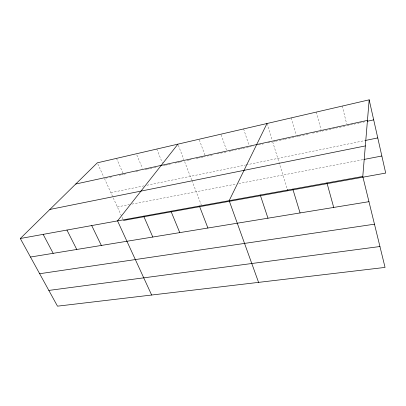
<?xml version="1.0" encoding="UTF-8"?>
<svg xmlns="http://www.w3.org/2000/svg" width="406" height="406" viewBox="0 0 406 406"><rect width="100%" height="100%" fill="white"/><g stroke="black" fill="none" stroke-linecap="round" stroke-linejoin="round"><path stroke-width="0.3" stroke-dasharray="2.03 1.52" d="M105.656 178.204L109.346 177.402M109.96 177.265L111.807 176.864M119.186 175.26L121.034 174.854M121.648 174.722L123.49 174.321M124.104 174.189L125.951 173.783M135.782 171.647L137.629 171.246M145.003 169.637L146.85 169.236M147.464 169.104L149.312 168.703M149.926 168.566L153.615 167.764M154.229 167.632L156.077 167.231M163.456 165.623L165.308 165.222M165.922 165.085L167.769 164.684M168.388 164.552L170.236 164.146M175.169 163.075L177.016 162.674M177.635 162.537L179.482 162.136M180.102 161.999L183.182 161.329M186.887 160.522L188.739 160.121M189.358 159.984L191.211 159.583M196.149 158.507L198.006 158.101M198.62 157.97L200.478 157.569M201.092 157.432L202.944 157.031M203.563 156.894L205.416 156.493M207.278 156.087L209.755 155.549M210.374 155.412L212.231 155.006M217.19 153.93L225.868 152.042M228.923 151.377L230.74 150.981M231.344 150.849L239.824 149.002M240.428 148.87L242.245 148.474M242.849 148.342L248.299 147.16M249.512 146.896L253.171 146.099M258.658 144.906L263.53 143.841M267.798 142.912L271.457 142.12M273.289 141.719L275.131 141.318M275.745 141.186L284.347 139.314M284.961 139.182L296.015 136.771M296.629 136.639L298.491 136.233M299.11 136.101L309.027 133.939M312.747 133.132L320.801 131.377M322.034 131.113L345.871 125.921M347.094 125.657L358.848 123.099M359.462 122.962L366.268 121.485M110.868 192.647L143.851 185.882M146.906 185.258L245.594 165.024M246.209 164.897L364.918 140.557M117.359 206.913L129.499 204.578M131.925 204.111L236.363 184.009M238.804 183.537L363.268 159.583M97.821 163.943L103.916 177.351M104.423 178.473L122.998 219.316M116.512 158.376L122.993 173.179M136.812 154.945L142.425 168.297M156.782 149.048L162.304 162.765M178.361 145.318L183.964 159.893M184.639 161.649L191.657 179.909M191.886 180.503L201.356 205.137M199.316 139.837L204.979 155.3M221.189 134.756L226.492 150.012M243.605 128.93L248.924 145.099M267.001 123.51L272.127 140.08M272.675 141.851L287.423 189.551M291.214 117.897L296.106 134.828M316.279 112.092L321.1 130.047M342.248 106.073L346.638 123.82"/><path stroke-width="0.61" d="M362.781 176.448L369.171 99.835L97.308 162.826L20.3 238.51L57.49 306.165L385.055 267.412L362.781 176.448L20.3 238.51M267.001 123.51L229.157 200.665L258.576 282.378M177.914 144.15L117.552 220.884L151.646 295.025M75.729 184.035L367.455 120.379M367.506 121.216L373.693 119.866M365.532 140.43L377.768 137.923M49.867 209.45L365.324 145.927M363.888 159.462L381.848 156.005M123.51 220.448L385.7 173.073L369.171 99.835M30.486 257.039L368.958 201.675M39.661 273.725L374.469 224.188M48.837 290.422L379.94 246.523M43.158 234.369L53.176 253.329M66.944 230.055L76.775 249.472M91.72 225.569L101.338 245.452M143.694 216.149L152.803 237.033M170.956 211.211L179.772 232.623M199.417 206.05L207.902 228.02M260.261 195.027L267.97 218.195M287.423 189.551L287.793 190.764M292.827 189.125L300.08 212.942M326.962 182.939L333.707 207.446"/></g></svg>
